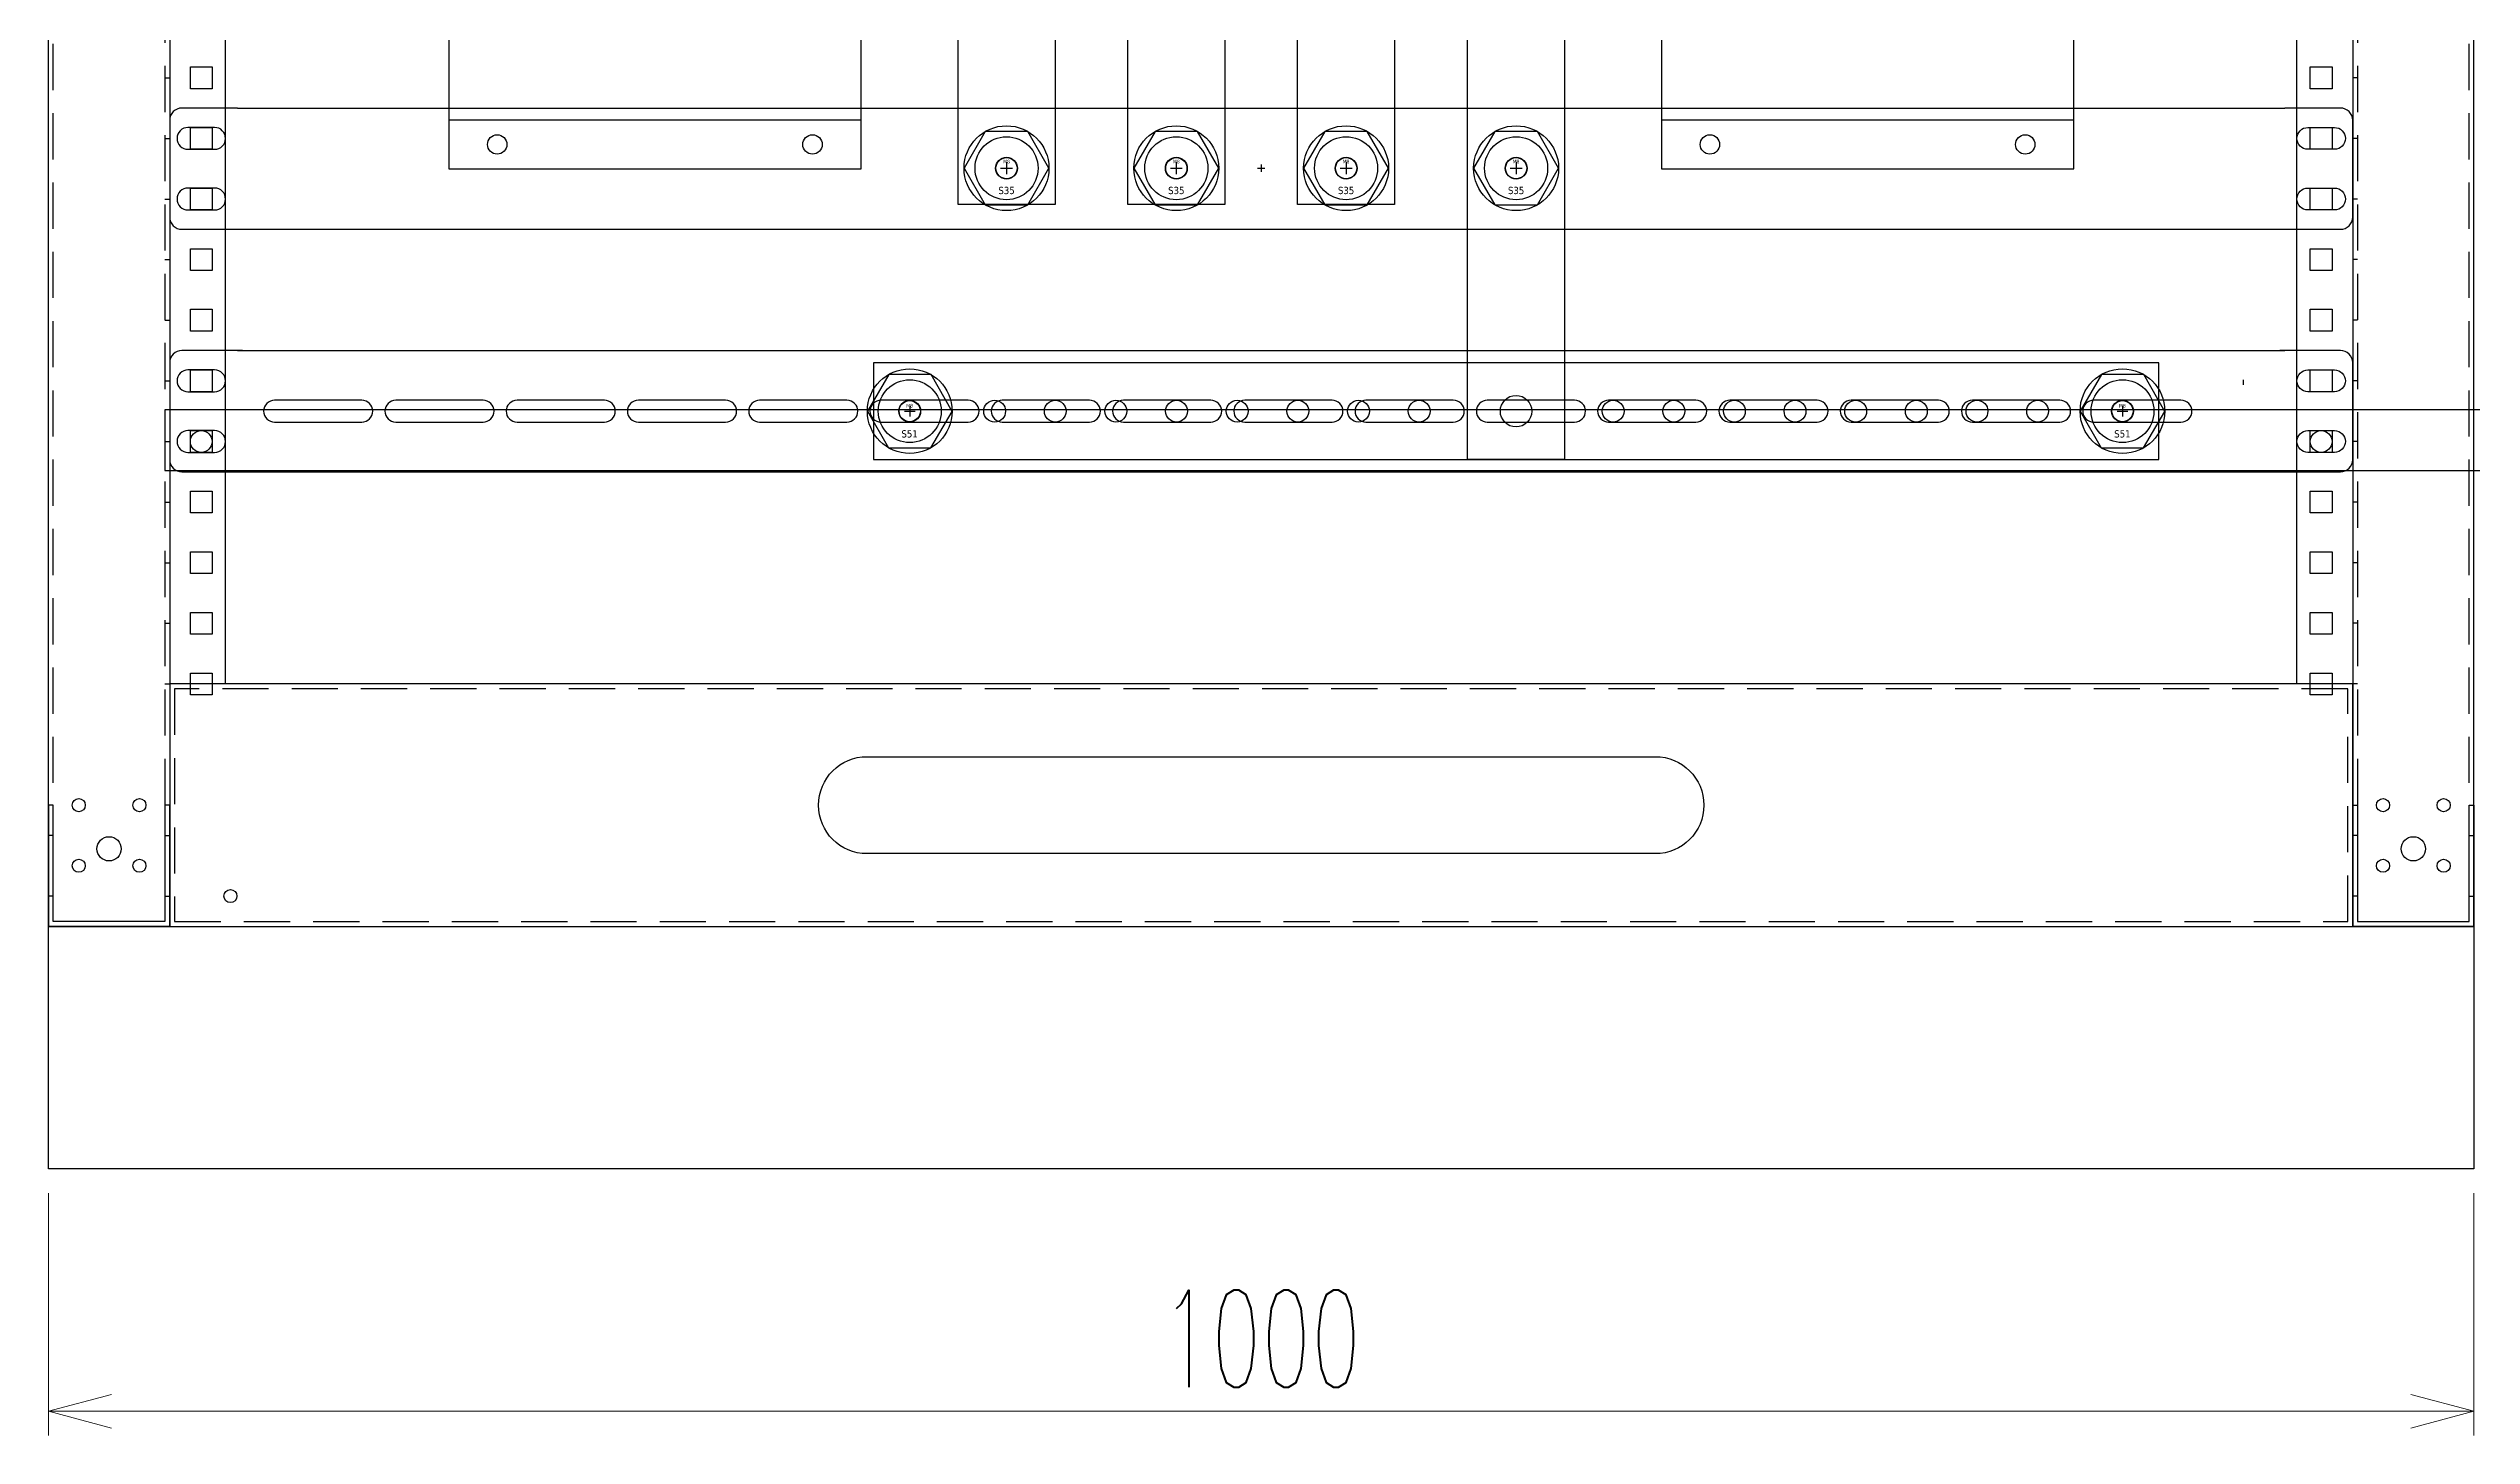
# Model space of a CAD drawing. Header units: millimetres. Extents: x 173893 to 258446, y -176540 to -123824.
# Drawn here: x 195555 to 196554, y -141376 to -140804 of the extents above; entities that cross this region are included whole.
import ezdxf

# ---------------------------------------------------------------- set-up
doc = ezdxf.new("R2010")
doc.units = ezdxf.units.MM
doc.header["$LTSCALE"] = 3
doc.linetypes.add('HIDDEN', pattern=[9.525, 6.35, -3.175])
doc.layers.add('@.DM. KÍCH THƯỚC', color=8, linetype='Continuous', transparency=0.2)
for name, color, linetype in [('@.DM. NÉT CHÍNH', 7, 'Continuous'), ('@.DM. NÉT ĐỤC', 2, 'Continuous'), ('@.HIDDEN', 8, 'HIDDEN'), ('@.VISIBLE', 7, 'Continuous')]:
    doc.layers.add(name, color=color, linetype=linetype)
doc.styles.add('Ann_w01', font='romans.shx', dxfattribs={"width": 0.6, "bigfont": 'chineset.shx'})
doc.styles.get("Standard").update_dxf_attribs({"font": 'arial.ttf'})
doc.dimstyles.new('Dim 01_SC20', dxfattribs={"dimscale": 20, "dimtxt": 2, "dimasz": 1.3, "dimexe": 0.5, "dimexo": 0.5, "dimgap": 0.5, "dimtad": 1, "dimdec": 1, "dimzin": 12, "dimdsep": 46, "dimtxsty": 'Ann_w01', "dimblk": 'OPEN30', "dimcen": 1.5, "dimclrd": 6, "dimclre": 6, "dimclrt": 3, "dimadec": 1, "dimazin": 3, "dimtm": 1e-09, "dimtfac": 1, "dimtdec": 1, "dimtix": 1, "dimtmove": 0, "dimatfit": 3, "dimldrblk": 'OPEN30', "dimfxl": 1, "dimtolj": 1, "dimlwd": 0, "dimlwe": 0, "dimarcsym": 0})

# ---------------------------------------------------------------- blocks, each defined once
blk = doc.blocks.new('_Open30')
at = {"color": 0, "linetype": 'ByBlock', "lineweight": -2}
for p, q in [((-1, 0.268), (0, 0)), ((0, 0), (-1, -0.268)), ((0, 0), (-1, 0))]:
    blk.add_line(p, q, dxfattribs=at)
blk = doc.blocks.new('*D635')
at = {"layer": '@.DM. KÍCH THƯỚC', "color": 6, "lineweight": 0, "transparency": 16777216}
for p, q in [((195554.97, -141276.4), (195554.97, -141376.4)), ((196554.97, -141276.4), (196554.97, -141376.4)), ((195580.97, -141366.4), (196528.97, -141366.4))]:
    blk.add_line(p, q, dxfattribs=at)
at = {"layer": 'Defpoints', "color": 0, "transparency": 16777216}
for p in [(195554.97, -141266.4), (196554.97, -141266.4), (196554.97, -141366.4)]:
    blk.add_point(p, dxfattribs=at)
at = {"layer": '@.DM. KÍCH THƯỚC', "color": 6, "lineweight": 0, "transparency": 16777216, "xscale": 26, "yscale": 26, "zscale": 26, "rotation": 180}
blk.add_blockref('_Open30', (195554.97, -141366.4), dxfattribs=at)
at = {"layer": '@.DM. KÍCH THƯỚC', "color": 6, "lineweight": 0, "transparency": 16777216, "xscale": 26, "yscale": 26, "zscale": 26}
blk.add_blockref('_Open30', (196554.97, -141366.4), dxfattribs=at)
at = {"layer": '@.DM. KÍCH THƯỚC', "color": 3, "transparency": 16777216, "insert": (196054.97, -141336.4), "char_height": 40, "attachment_point": 5, "style": 'Ann_w01'}
blk.add_mtext('\\A1;1000', dxfattribs=at)
blk = doc.blocks.new('A$Ca22bb21c')
at = {"layer": '@.DM. NÉT CHÍNH', "color": 1}
for p, q in [((2, 37.5), (0, 37.5)), ((48, 37.5), (50, 37.5)), ((2, 12.5), (0, 12.5)), ((2, 12.5), (0, 12.5)), ((2, 12.5), (0, 12.5)), ((48, 12.5), (50, 12.5))]:
    blk.add_line(p, q, dxfattribs=at)
blk.add_lwpolyline([(50, 0), (50, 50), (0, 50), (0, 0), (2, 0), (2, 48), (48, 48), (48, 0)], close=True, dxfattribs=at)
blk = doc.blocks.new('Oval 20x9')
at = {"layer": '@.VISIBLE', "color": 2}
blk.add_lwpolyline([(-5.5, -4.5), (5.5, -4.5, 0.414214), (10, 0), (10, 0, 0.414214), (5.5, 4.5), (-5.5, 4.5, 0.414214), (-10, 0), (-10, 0, 0.414214)], format="xyb", close=True, dxfattribs=at)
blk = doc.blocks.new('GRAER24R24')
at = {"color": 252}
for p, q in [((195947.51, -140853.9), (195952.43, -140853.9)), ((195949.97, -140851.44), (195949.97, -140856.36)), ((196017.51, -140853.9), (196022.43, -140853.9)), ((196019.97, -140851.44), (196019.97, -140856.36)), ((196087.51, -140853.9), (196092.43, -140853.9)), ((196089.97, -140851.44), (196089.97, -140856.36)), ((196157.6, -140853.9), (196162.52, -140853.9)), ((196160.06, -140851.44), (196160.06, -140856.36))]:
    blk.add_line(p, q, dxfattribs=at)
at = {"color": 1}
for points in [[(195941.22, -140838.74), (195932.47, -140853.9), (195941.22, -140869.06), (195958.72, -140869.06), (195967.47, -140853.9), (195958.72, -140838.74)], [(196011.22, -140838.74), (196002.47, -140853.9), (196011.22, -140869.06), (196028.72, -140869.06), (196037.47, -140853.9), (196028.72, -140838.74)], [(196081.22, -140838.74), (196072.47, -140853.9), (196081.22, -140869.06), (196098.72, -140869.06), (196107.47, -140853.9), (196098.72, -140838.74)], [(196151.31, -140838.74), (196142.56, -140853.9), (196151.31, -140869.06), (196168.81, -140869.06), (196177.56, -140853.9), (196168.81, -140838.74)]]:
    blk.add_lwpolyline(points, close=True, dxfattribs=at)
for centre, radius in [((195949.97, -140853.9), 17.5), ((196019.97, -140853.9), 17.5), ((196089.97, -140853.9), 17.5), ((196160.06, -140853.9), 17.5), ((195949.97, -140853.9), 13), ((196019.97, -140853.9), 13), ((196089.97, -140853.9), 13), ((196160.06, -140853.9), 13), ((195949.97, -140853.9), 4.37), ((196019.97, -140853.9), 4.37), ((196089.97, -140853.9), 4.37), ((196160.06, -140853.9), 4.37)]:
    blk.add_circle(centre, radius, dxfattribs=at)
at = {"layer": '@.HIDDEN', "linetype": 'HIDDEN'}
for p, q in [((196053.47, -140853.9), (196056.47, -140853.9)), ((196054.97, -140852.4), (196054.97, -140855.4))]:
    blk.add_line(p, q, dxfattribs=at)
at = {"color": 1, "width": 30.0978, "attachment_point": 5}
for s, insert, char_height in [('{\\fTahoma|b0|i0|c0|p34;M8}', (195949.97, -140851.18), 1.5), ('{\\fTahoma|b0|i0|c0|p34;M8}', (196019.97, -140851.18), 1.5), ('{\\fTahoma|b0|i0|c0|p34;M8}', (196089.97, -140851.18), 1.5), ('{\\fTahoma|b0|i0|c0|p34;M8}', (196160.06, -140851.18), 1.5), ('{\\fTahoma|b0|i0|c0|p34;S35}', (195949.97, -140863.1), 3), ('{\\fTahoma|b0|i0|c0|p34;S35}', (196019.97, -140863.1), 3), ('{\\fTahoma|b0|i0|c0|p34;S35}', (196089.97, -140863.1), 3), ('{\\fTahoma|b0|i0|c0|p34;S35}', (196160.06, -140863.1), 3)]:
    blk.add_mtext(s, dxfattribs=dict(at, insert=insert, char_height=char_height))
blk = doc.blocks.new('*U1961')
at = {"color": 252}
for p, q in [((0, 11.71), (0, 7.34)), ((-2.18, 9.53), (2.18, 9.53))]:
    blk.add_line(p, q, dxfattribs=at)
at = {"color": 1}
blk.add_lwpolyline([(-8.64, 24.7), (-17.46, 9.49), (-8.82, -5.54), (8.64, -5.65), (17.46, 9.42), (8.82, 24.6)], close=True, dxfattribs=at)
for radius in [17.46, 12.96, 4.37]:
    blk.add_circle((0, 9.53), radius, dxfattribs=at)
at = {"color": 1, "width": 30.0978, "attachment_point": 5}
for s, insert, char_height in [('{\\fTahoma|b0|i0|c0|p34;M8}', (-0.04, 11.77), 1.5), ('{\\fTahoma|b0|i0|c0|p34;S51}', (-0.04, 0.14), 3)]:
    blk.add_mtext(s, dxfattribs=dict(at, insert=insert, char_height=char_height))

msp = doc.modelspace()

# ---------------------------------------------------------------- linework, layer by layer
msp.add_lwpolyline([(196140.06, -140064.4), (196180.06, -140064.4), (196180.06, -140973.9), (196140.06, -140973.9)], close=True)
at = {"layer": '@.DM. NÉT CHÍNH', "color": 1}
for p, q in [((195602.97, -140816.4), (195604.97, -140816.4)), ((196506.97, -140816.4), (196504.97, -140816.4)), ((195602.97, -140841.4), (195604.97, -140841.4)), ((196506.97, -140841.4), (196504.97, -140841.4)), ((195602.97, -140866.4), (195604.97, -140866.4)), ((196506.97, -140866.4), (196504.97, -140866.4)), ((195602.97, -140891.4), (195604.97, -140891.4)), ((196506.97, -140891.4), (196504.97, -140891.4)), ((195602.97, -140916.4), (195604.97, -140916.4)), ((196506.97, -140916.4), (196504.97, -140916.4)), ((195602.97, -140941.4), (195604.97, -140941.4)), ((196506.97, -140941.4), (196504.97, -140941.4)), ((195602.97, -140966.4), (195604.97, -140966.4)), ((196506.97, -140966.4), (196504.97, -140966.4)), ((195602.97, -140991.4), (195604.97, -140991.4)), ((196506.97, -140991.4), (196504.97, -140991.4)), ((195602.97, -141016.4), (195604.97, -141016.4)), ((196506.97, -141016.4), (196504.97, -141016.4)), ((195602.97, -141041.4), (195604.97, -141041.4)), ((196506.97, -141041.4), (196504.97, -141041.4)), ((195602.97, -141066.4), (195604.97, -141066.4)), ((195602.97, -141066.4), (195604.97, -141066.4)), ((195602.97, -141066.4), (195604.97, -141066.4)), ((196506.97, -141066.4), (196504.97, -141066.4)), ((196506.97, -141066.4), (196504.97, -141066.4))]:
    msp.add_line(p, q, dxfattribs=at)
at = {"layer": '@.DM. NÉT CHÍNH'}
for points in [[(195604.97, -139066.4), (195604.97, -141166.4), (195554.97, -141166.4), (195554.97, -139066.4)], [(196504.97, -139066.4), (196504.97, -141166.4), (196554.97, -141166.4), (196554.97, -139066.4)], [(195604.97, -141166.4), (196504.97, -141166.4), (196504.97, -141066.4), (195604.97, -141066.4)]]:
    msp.add_lwpolyline(points, close=True, dxfattribs=at)
at = {"layer": '@.DM. NÉT CHÍNH', "linetype": 'HIDDEN'}
for points in [[(195602.97, -139068.4), (195602.97, -141164.4), (195556.97, -141164.4), (195556.97, -139068.4)], [(196506.97, -139068.4), (196506.97, -141164.4), (196552.97, -141164.4), (196552.97, -139068.4)], [(195606.97, -141164.4), (196502.97, -141164.4), (196502.97, -141068.4), (195606.97, -141068.4)]]:
    msp.add_lwpolyline(points, close=True, dxfattribs=at)
at = {"layer": '@.DM. NÉT CHÍNH', "linetype": 'Continuous'}
for points in [[(195895.06, -140973.9), (196425.06, -140973.9), (196425.06, -140933.9), (195895.06, -140933.9)], [(195602.97, -140978.4), (196602.97, -140978.4), (196602.97, -140953.4), (195602.97, -140953.4)]]:
    msp.add_lwpolyline(points, close=True, dxfattribs=at)
for centre, radius in [((196160.06, -140953.9), 6.5), ((195910.06, -140953.9), 4.5), ((195945.06, -140953.9), 4.5), ((195970.06, -140953.9), 4.5), ((195995.06, -140953.9), 4.5), ((196020.06, -140953.9), 4.5), ((196045.06, -140953.9), 4.5), ((196070.06, -140953.9), 4.5), ((196095.06, -140953.9), 4.5), ((196120.06, -140953.9), 4.5), ((196200.06, -140953.9), 4.5), ((196225.06, -140953.9), 4.5), ((196250.06, -140953.9), 4.5), ((196275.06, -140953.9), 4.5), ((196300.06, -140953.9), 4.5), ((196325.06, -140953.9), 4.5), ((196350.06, -140953.9), 4.5), ((196375.06, -140953.9), 4.5), ((196410.06, -140953.9), 4.5), ((195617.97, -140966.4), 4.5), ((196491.97, -140966.4), 4.5)]:
    msp.add_circle(centre, radius, dxfattribs=at)
at = {"layer": '@.DM. NÉT CHÍNH'}
for centre, radius in [((195567.47, -141116.4), 2.7), ((195592.47, -141116.4), 2.7), ((196517.47, -141116.4), 2.7), ((196542.47, -141116.4), 2.7), ((195567.47, -141141.4), 2.7), ((195579.97, -141134.4), 5), ((195592.47, -141141.4), 2.7), ((196517.47, -141141.4), 2.7), ((196529.97, -141134.4), 5), ((196542.47, -141141.4), 2.7)]:
    msp.add_circle(centre, radius, dxfattribs=at)
at = {"layer": '@.DM. NÉT ĐỤC'}
msp.add_lwpolyline([(196217.47, -141136.4), (195892.47, -141136.4, -1), (195892.47, -141096.4), (196217.47, -141096.4, -1)], format="xyb", close=True, dxfattribs=at)
msp.add_circle((195629.97, -141153.9), 2.7, dxfattribs=at)
at = {"layer": '@.VISIBLE', "color": 151}
for p, q in [((195627.97, -141066.4), (195627.97, -139166.4)), ((196481.97, -141066.4), (196481.97, -139166.4))]:
    msp.add_line(p, q, dxfattribs=at)
at = {"layer": '@.VISIBLE'}
for p, q in [((195632.97, -140828.9), (196476.97, -140828.9)), ((195889.97, -140833.9), (195719.97, -140833.9)), ((196389.97, -140833.9), (196219.97, -140833.9)), ((195632.97, -140878.9), (196476.97, -140878.9)), ((195632.97, -140928.9), (196476.97, -140928.9)), ((195632.97, -140978.9), (196476.97, -140978.9))]:
    msp.add_line(p, q, dxfattribs=at)
at = {"layer": '@.VISIBLE', "color": 1}
msp.add_line((196459.87, -140941.04), (196459.87, -140943.04), dxfattribs=at)
at = {"layer": '@.VISIBLE'}
for points in [[(195889.97, -140068.9), (195719.97, -140068.9), (195719.97, -140853.9), (195889.97, -140853.9)], [(196389.97, -140068.9), (196219.97, -140068.9), (196219.97, -140853.9), (196389.97, -140853.9)], [(196554.97, -141266.4), (195554.97, -141266.4), (195554.97, -141166.4), (196554.97, -141166.4)]]:
    msp.add_lwpolyline(points, close=True, dxfattribs=at)
at = {"layer": '@.VISIBLE', "color": 1}
msp.add_lwpolyline([(195929.97, -140064.4), (195969.97, -140064.4), (195969.97, -140868.7), (195929.97, -140868.7)], close=True, dxfattribs=at)
at = {"layer": '@.VISIBLE', "color": 2}
msp.add_lwpolyline([(195999.97, -140064.4), (196039.97, -140064.4), (196039.97, -140868.7), (195999.97, -140868.7)], close=True, dxfattribs=at)
at = {"layer": '@.VISIBLE', "color": 4}
msp.add_lwpolyline([(196069.97, -140064.4), (196109.97, -140064.4), (196109.97, -140868.7), (196069.97, -140868.7)], close=True, dxfattribs=at)
at = {"layer": '@.VISIBLE', "color": 151}
for points in [[(195613.47, -140811.9), (195622.47, -140811.9), (195622.47, -140820.9), (195613.47, -140820.9)], [(196487.47, -140811.9), (196496.47, -140811.9), (196496.47, -140820.9), (196487.47, -140820.9)], [(195613.47, -140836.9), (195622.47, -140836.9), (195622.47, -140845.9), (195613.47, -140845.9)], [(196487.47, -140836.9), (196496.47, -140836.9), (196496.47, -140845.9), (196487.47, -140845.9)], [(195613.47, -140861.9), (195622.47, -140861.9), (195622.47, -140870.9), (195613.47, -140870.9)], [(196487.47, -140861.9), (196496.47, -140861.9), (196496.47, -140870.9), (196487.47, -140870.9)], [(195613.47, -140886.9), (195622.47, -140886.9), (195622.47, -140895.9), (195613.47, -140895.9)], [(196487.47, -140886.9), (196496.47, -140886.9), (196496.47, -140895.9), (196487.47, -140895.9)], [(195613.47, -140911.9), (195622.47, -140911.9), (195622.47, -140920.9), (195613.47, -140920.9)], [(196487.47, -140911.9), (196496.47, -140911.9), (196496.47, -140920.9), (196487.47, -140920.9)], [(195613.47, -140936.9), (195622.47, -140936.9), (195622.47, -140945.9), (195613.47, -140945.9)], [(196487.47, -140936.9), (196496.47, -140936.9), (196496.47, -140945.9), (196487.47, -140945.9)], [(195613.47, -140961.9), (195622.47, -140961.9), (195622.47, -140970.9), (195613.47, -140970.9)], [(196487.47, -140961.9), (196496.47, -140961.9), (196496.47, -140970.9), (196487.47, -140970.9)], [(195613.47, -140986.9), (195622.47, -140986.9), (195622.47, -140995.9), (195613.47, -140995.9)], [(196487.47, -140986.9), (196496.47, -140986.9), (196496.47, -140995.9), (196487.47, -140995.9)], [(195613.47, -141011.9), (195622.47, -141011.9), (195622.47, -141020.9), (195613.47, -141020.9)], [(196487.47, -141011.9), (196496.47, -141011.9), (196496.47, -141020.9), (196487.47, -141020.9)], [(195613.47, -141036.9), (195622.47, -141036.9), (195622.47, -141045.9), (195613.47, -141045.9)], [(196487.47, -141036.9), (196496.47, -141036.9), (196496.47, -141045.9), (196487.47, -141045.9)], [(195613.47, -141061.9), (195622.47, -141061.9), (195622.47, -141070.9), (195613.47, -141070.9)], [(196487.47, -141061.9), (196496.47, -141061.9), (196496.47, -141070.9), (196487.47, -141070.9)]]:
    msp.add_lwpolyline(points, close=True, dxfattribs=at)
at = {"layer": '@.VISIBLE'}
for points in [[(195632.97, -140828.9), (195609.97, -140828.9, 0.414214), (195604.97, -140833.9), (195604.97, -140873.9, 0.414214), (195609.97, -140878.9), (195632.97, -140878.9)], [(196476.97, -140878.9), (196499.97, -140878.9, 0.414214), (196504.97, -140873.9), (196504.97, -140833.9, 0.414214), (196499.97, -140828.9), (196476.97, -140828.9)], [(195634.97, -140928.9), (195609.97, -140928.9, 0.414214), (195604.97, -140933.9), (195604.97, -140973.9, 0.414214), (195609.97, -140978.9), (195634.97, -140978.9)], [(196474.97, -140978.9), (196499.97, -140978.9, 0.414214), (196504.97, -140973.9), (196504.97, -140933.9, 0.414214), (196499.97, -140928.9), (196474.97, -140928.9)]]:
    msp.add_lwpolyline(points, format="xyb", dxfattribs=at)
for points in [[(195648.17, -140958.4), (195684.17, -140958.4, 0.414214), (195688.67, -140953.9), (195688.67, -140953.9, 0.414214), (195684.17, -140949.4), (195648.17, -140949.4, 0.414214), (195643.67, -140953.9), (195643.67, -140953.9, 0.414214)], [(195698.17, -140958.4), (195734.17, -140958.4, 0.414214), (195738.67, -140953.9), (195738.67, -140953.9, 0.414214), (195734.17, -140949.4), (195698.17, -140949.4, 0.414214), (195693.67, -140953.9), (195693.67, -140953.9, 0.414214)], [(195748.17, -140958.4), (195784.17, -140958.4, 0.414214), (195788.67, -140953.9), (195788.67, -140953.9, 0.414214), (195784.17, -140949.4), (195748.17, -140949.4, 0.414214), (195743.67, -140953.9), (195743.67, -140953.9, 0.414214)], [(195798.17, -140958.4), (195834.17, -140958.4, 0.414214), (195838.67, -140953.9), (195838.67, -140953.9, 0.414214), (195834.17, -140949.4), (195798.17, -140949.4, 0.414214), (195793.67, -140953.9), (195793.67, -140953.9, 0.414214)], [(195848.17, -140958.4), (195884.17, -140958.4, 0.414214), (195888.67, -140953.9), (195888.67, -140953.9, 0.414214), (195884.17, -140949.4), (195848.17, -140949.4, 0.414214), (195843.67, -140953.9), (195843.67, -140953.9, 0.414214)], [(195898.17, -140958.4), (195934.17, -140958.4, 0.414214), (195938.67, -140953.9), (195938.67, -140953.9, 0.414214), (195934.17, -140949.4), (195898.17, -140949.4, 0.414214), (195893.67, -140953.9), (195893.67, -140953.9, 0.414214)], [(195948.17, -140958.4), (195984.17, -140958.4, 0.414214), (195988.67, -140953.9), (195988.67, -140953.9, 0.414214), (195984.17, -140949.4), (195948.17, -140949.4, 0.414214), (195943.67, -140953.9), (195943.67, -140953.9, 0.414214)], [(195998.17, -140958.4), (196034.17, -140958.4, 0.414214), (196038.67, -140953.9), (196038.67, -140953.9, 0.414214), (196034.17, -140949.4), (195998.17, -140949.4, 0.414214), (195993.67, -140953.9), (195993.67, -140953.9, 0.414214)], [(196048.17, -140958.4), (196084.17, -140958.4, 0.414214), (196088.67, -140953.9), (196088.67, -140953.9, 0.414214), (196084.17, -140949.4), (196048.17, -140949.4, 0.414214), (196043.67, -140953.9), (196043.67, -140953.9, 0.414214)], [(196098.17, -140958.4), (196134.17, -140958.4, 0.414214), (196138.67, -140953.9), (196138.67, -140953.9, 0.414214), (196134.17, -140949.4), (196098.17, -140949.4, 0.414214), (196093.67, -140953.9), (196093.67, -140953.9, 0.414214)], [(196148.17, -140958.4), (196184.17, -140958.4, 0.414214), (196188.67, -140953.9), (196188.67, -140953.9, 0.414214), (196184.17, -140949.4), (196148.17, -140949.4, 0.414214), (196143.67, -140953.9), (196143.67, -140953.9, 0.414214)], [(196198.17, -140958.4), (196234.17, -140958.4, 0.414214), (196238.67, -140953.9), (196238.67, -140953.9, 0.414214), (196234.17, -140949.4), (196198.17, -140949.4, 0.414214), (196193.67, -140953.9), (196193.67, -140953.9, 0.414214)], [(196248.17, -140958.4), (196284.17, -140958.4, 0.414214), (196288.67, -140953.9), (196288.67, -140953.9, 0.414214), (196284.17, -140949.4), (196248.17, -140949.4, 0.414214), (196243.67, -140953.9), (196243.67, -140953.9, 0.414214)], [(196298.17, -140958.4), (196334.17, -140958.4, 0.414214), (196338.67, -140953.9), (196338.67, -140953.9, 0.414214), (196334.17, -140949.4), (196298.17, -140949.4, 0.414214), (196293.67, -140953.9), (196293.67, -140953.9, 0.414214)], [(196348.17, -140958.4), (196384.17, -140958.4, 0.414214), (196388.67, -140953.9), (196388.67, -140953.9, 0.414214), (196384.17, -140949.4), (196348.17, -140949.4, 0.414214), (196343.67, -140953.9), (196343.67, -140953.9, 0.414214)], [(196398.17, -140958.4), (196434.17, -140958.4, 0.414214), (196438.67, -140953.9), (196438.67, -140953.9, 0.414214), (196434.17, -140949.4), (196398.17, -140949.4, 0.414214), (196393.67, -140953.9), (196393.67, -140953.9, 0.414214)]]:
    msp.add_lwpolyline(points, format="xyb", close=True, dxfattribs=at)
at = {"layer": '@.VISIBLE', "color": 2}
for centre in [(195739.97, -140843.9), (195869.97, -140843.9), (196239.97, -140843.9), (196369.97, -140843.9)]:
    msp.add_circle(centre, 4, dxfattribs=at)
at = {"layer": '@.VISIBLE', "color": 1}
for centre in [(195949.97, -140853.7), (196019.97, -140853.7), (196089.97, -140853.7), (196160.06, -140853.7)]:
    msp.add_circle(centre, 4.5, dxfattribs=at)

# ---------------------------------------------------------------- block references
for p in [(195910.06, -140963.43), (196410.06, -140963.43)]:
    msp.add_blockref('*U1961', p)
at = {"layer": '@.DM. NÉT CHÍNH', "linetype": 'Continuous'}
msp.add_blockref('GRAER24R24', (0, 0.2), dxfattribs=at)
at = {"layer": '@.DM. NÉT CHÍNH', "rotation": 180}
msp.add_blockref('A$Ca22bb21c', (195604.97, -141116.4), dxfattribs=at)
at = {"layer": '@.DM. NÉT CHÍNH', "xscale": -1, "rotation": 180}
msp.add_blockref('A$Ca22bb21c', (196504.97, -141116.4), dxfattribs=at)
at = {"layer": '@.VISIBLE'}
for p in [(195617.97, -140841.4), (195617.97, -140866.4), (195617.97, -140941.4), (195617.97, -140966.4)]:
    msp.add_blockref('Oval 20x9', p, dxfattribs=at)
at = {"layer": '@.VISIBLE', "xscale": -1}
for p in [(196491.97, -140841.4), (196491.97, -140866.4), (196491.97, -140941.4), (196491.97, -140966.4)]:
    msp.add_blockref('Oval 20x9', p, dxfattribs=at)

# ---------------------------------------------------------------- dimensions: what is measured, and where the dimension line sits
at = {"layer": '@.DM. KÍCH THƯỚC'}
dim = msp.add_linear_dim(base=(196554.97, -141366.4), p1=(195554.97, -141266.4), p2=(196554.97, -141266.4), dimstyle='Dim 01_SC20', dxfattribs=at)
dim.commit()
dim.dimension.update_dxf_attribs({"geometry": '*D635', "text_midpoint": (196054.97, -141336.4)})

doc.saveas('drawing.dxf')
